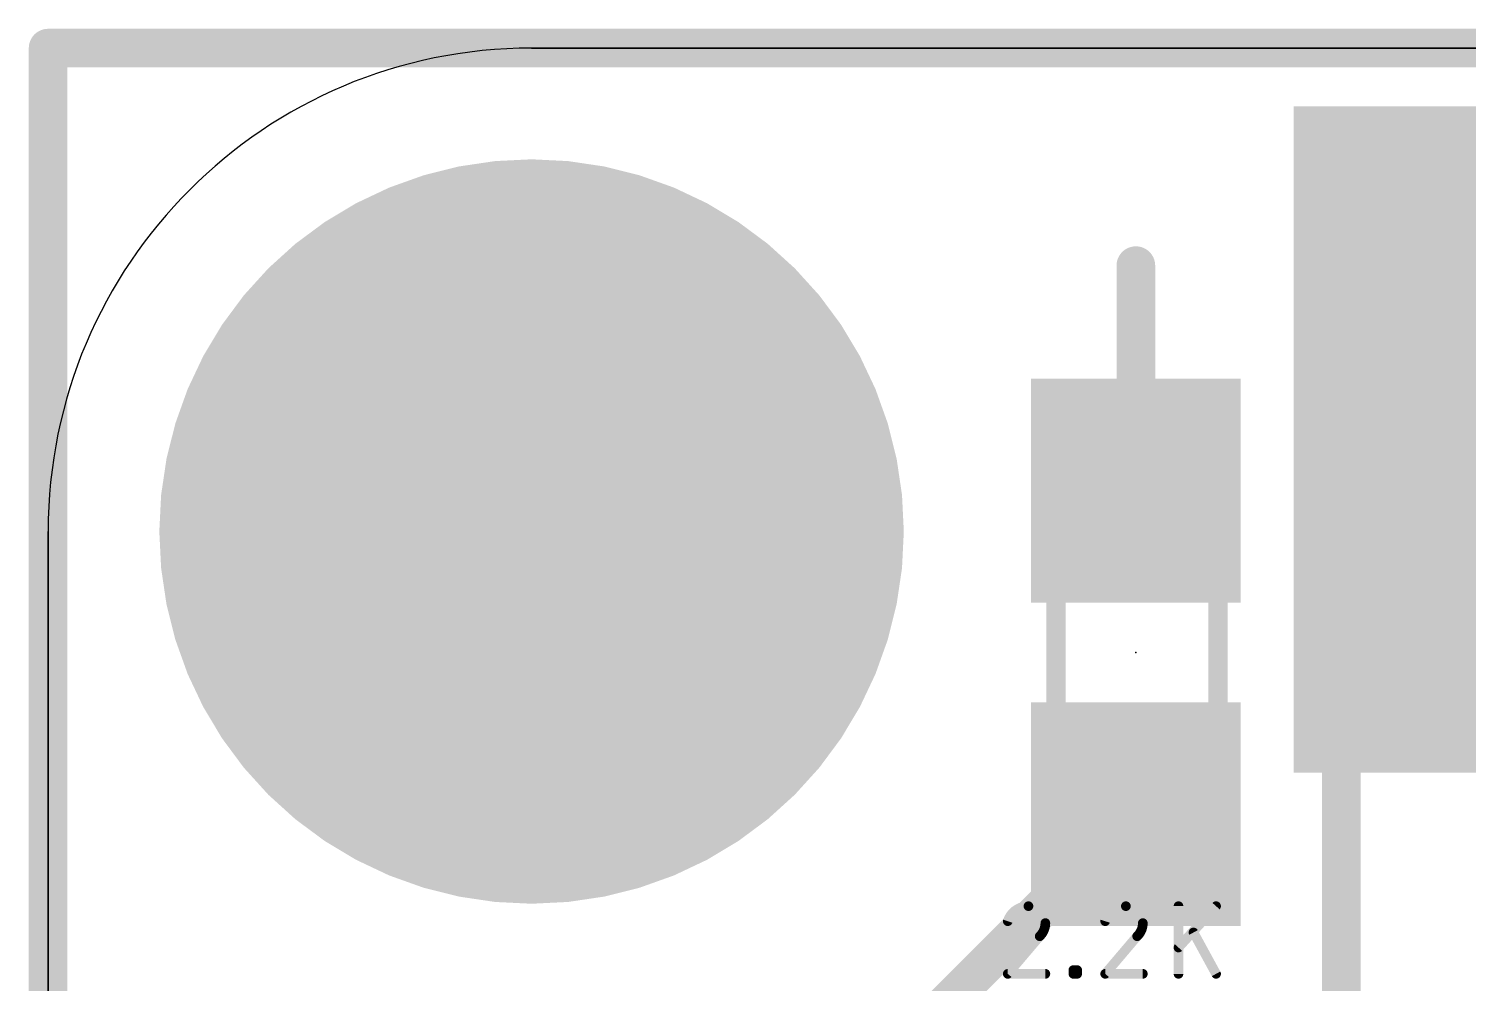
# Model space of a CAD drawing. Extents: x -4.6 to 50.8, y -1.6 to 23.
# Drawn here: x -0.1 to 7.46, y 17.95 to 22.96 of the extents above; entities that cross this region are included whole.
import ezdxf

# ---------------------------------------------------------------- set-up
doc = ezdxf.new("R2010")
doc.units = 0
for name, color, linetype in [('1', 12, 'CONTINUOUS'), ('17', 110, 'CONTINUOUS'), ('20', 4, 'CONTINUOUS'), ('23', 40, 'CONTINUOUS'), ('27', 4, 'CONTINUOUS'), ('29', 253, 'CONTINUOUS'), ('31', 253, 'CONTINUOUS'), ('51', 253, 'CONTINUOUS')]:
    doc.layers.add(name, color=color, linetype=linetype)

# ---------------------------------------------------------------- blocks, each defined once
blk = doc.blocks.new('ROUNDP')
at = {"const_width": 0.5}
blk.add_lwpolyline([(0, -0.25, 1), (0, 0.25, 1), (0, -0.25)], format="xyb", dxfattribs=at)
blk = doc.blocks.new('RECT')
blk.add_solid([(-0.5, -0.5), (0.5, -0.5), (-0.5, 0.5), (0.5, 0.5)])

msp = doc.modelspace()

# ---------------------------------------------------------------- linework, layer by layer
at = {"layer": '1', "const_width": 0.2032}
for points in [[(45.085, 22.86), (0, 22.86)], [(0, 22.86), (0, 0)], [(5.715, 20.535), (5.715, 21.717)], [(4.152, 17.272), (5.715, 18.835)]]:
    msp.add_lwpolyline(points, dxfattribs=at)
at = {"layer": '1', "const_width": 0.1016}
for points in [[(0, 22.9108, 1), (0, 22.8092)], [(0.0508, 22.86, 1), (-0.0508, 22.86)], [(5.7658, 21.717, 1), (5.6642, 21.717)], [(5.6642, 20.535, 1), (5.7658, 20.535)], [(5.7509, 18.7991, 1), (5.6791, 18.8709)]]:
    msp.add_lwpolyline(points, format="xyb", dxfattribs=at)
at = {"layer": '20'}
for p, q in [((2.54, 22.86), (48.26, 22.86)), ((0, 13.716), (0, 20.32))]:
    msp.add_line(p, q, dxfattribs=at)
msp.add_arc((2.54, 20.32), 2.54, 90, 180, dxfattribs=at)
at = {"layer": '23'}
msp.add_point((5.715, 19.685), dxfattribs=at)
at = {"layer": '27'}
for points, const_width in [([(5.1506, 18.3515, 0.3252), (5.0419, 18.2725)], 0.0508), ([(5.2395, 18.2626, 0.4142), (5.1506, 18.3515)], 0.0508), ([(5.1506, 18.3642, 1), (5.1506, 18.3388)], 0.0254), ([(5.1506, 18.3388, 1), (5.1506, 18.3642)], 0.0254), ([(5.6626, 18.3515, 0.3252), (5.554, 18.2725)], 0.0508), ([(5.7515, 18.2626, 0.4142), (5.6626, 18.3515)], 0.0508), ([(5.6626, 18.3642, 1), (5.6626, 18.3388)], 0.0254), ([(5.6626, 18.3388, 1), (5.6626, 18.3642)], 0.0254), ([(5.9516, 18.3515, 1), (5.9262, 18.3515)], 0.0254), ([(6.1458, 18.343, 1), (6.127, 18.36)], 0.0254), ([(5.0298, 18.2764, 1), (5.054, 18.2686)], 0.0254), ([(5.2098, 18.1935, 0.2052), (5.2395, 18.2626)], 0.0508), ([(5.2522, 18.2626, 1), (5.2268, 18.2626)], 0.0254), ([(5.2268, 18.2626, 1), (5.2522, 18.2626)], 0.0254), ([(5.5419, 18.2764, 1), (5.566, 18.2686)], 0.0254), ([(5.7219, 18.1935, 0.2052), (5.7515, 18.2626)], 0.0508), ([(5.7642, 18.2626, 1), (5.7388, 18.2626)], 0.0254), ([(5.7388, 18.2626, 1), (5.7642, 18.2626)], 0.0254), ([(6.029, 18.2193, 1), (6.0067, 18.2071)], 0.0254), ([(5.2011, 18.2026, 1), (5.2186, 18.1843)], 0.0254), ([(5.2195, 18.1852, 1), (5.2001, 18.2017)], 0.0254), ([(5.7131, 18.2026, 1), (5.7306, 18.1843)], 0.0254), ([(5.7316, 18.1852, 1), (5.7122, 18.2017)], 0.0254), ([(5.9295, 18.1427, 1), (5.9482, 18.1256)], 0.0254), ([(5.0419, 18.0086, 1), (5.0419, 17.9832)], 0.0254), ([(5.0322, 18.0041, 1), (5.0516, 17.9877)], 0.0254), ([(5.2395, 17.9832, 1), (5.2395, 18.0086)], 0.0254), ([(5.3995, 18.0157, 1), (5.3741, 18.0157)], 0.0254), ([(5.3868, 18.0284, 1), (5.3868, 18.003)], 0.0254), ([(5.3868, 18.0086, 1), (5.3868, 17.9832)], 0.0254), ([(5.3741, 17.9959, 1), (5.3995, 17.9959)], 0.0254), ([(5.4193, 18.0157, 1), (5.3939, 18.0157)], 0.0254), ([(5.3939, 17.9959, 1), (5.4193, 17.9959)], 0.0254), ([(5.4066, 18.003, 1), (5.4066, 18.0284)], 0.0254), ([(5.4066, 17.9832, 1), (5.4066, 18.0086)], 0.0254), ([(5.554, 18.0086, 1), (5.554, 17.9832)], 0.0254), ([(5.5443, 18.0041, 1), (5.5636, 17.9877)], 0.0254), ([(5.7515, 17.9832, 1), (5.7515, 18.0086)], 0.0254), ([(5.9262, 17.9959, 1), (5.9516, 17.9959)], 0.0254), ([(6.1253, 17.9898, 1), (6.1476, 18.002)], 0.0254)]:
    msp.add_lwpolyline(points, format="xyb", dxfattribs=dict(at, const_width=const_width))
at = {"layer": '27', "const_width": 0.0508}
for points in [[(5.9389, 17.9959), (5.9389, 18.3515)], [(6.1364, 18.3515), (5.9389, 18.1342)], [(6.1364, 17.9959), (6.0179, 18.2132)], [(5.2098, 18.1935), (5.0419, 17.9959)], [(5.7219, 18.1935), (5.554, 17.9959)], [(5.0419, 17.9959), (5.2395, 17.9959)], [(5.3868, 17.9959), (5.3868, 18.0157)], [(5.3868, 18.0157), (5.4066, 18.0157)], [(5.4066, 17.9959), (5.3868, 17.9959)], [(5.4066, 18.0157), (5.4066, 17.9959)], [(5.554, 17.9959), (5.7515, 17.9959)]]:
    msp.add_lwpolyline(points, dxfattribs=at)
at = {"layer": '51'}
for p, q in [((48.26, 22.86), (2.54, 22.86)), ((0, 20.32), (0, 13.716))]:
    msp.add_line(p, q, dxfattribs=at)
for points, const_width in [([(6.795, 22.304), (14.795, 22.304)], 0.2032), ([(6.795, 14.804), (6.795, 22.304)], 0.2032), ([(5.296, 20.041), (5.296, 19.329)], 0.1016), ([(6.147, 20.041), (6.147, 19.329)], 0.1016)]:
    msp.add_lwpolyline(points, dxfattribs=dict(at, const_width=const_width))
for points, const_width in [([(6.795, 22.3548, 1), (6.795, 22.2532)], 0.1016), ([(6.8458, 22.304, 1), (6.7442, 22.304)], 0.1016), ([(5.3214, 20.041, 1), (5.2706, 20.041)], 0.0508), ([(6.1724, 20.041, 1), (6.1216, 20.041)], 0.0508), ([(5.2706, 19.329, 1), (5.3214, 19.329)], 0.0508), ([(6.1216, 19.329, 1), (6.1724, 19.329)], 0.0508)]:
    msp.add_lwpolyline(points, format="xyb", dxfattribs=dict(at, const_width=const_width))
msp.add_arc((2.54, 20.32), 2.54, 90, 180, dxfattribs=at)

# ---------------------------------------------------------------- block references
at = {"layer": '1', "xscale": 3.4, "yscale": 1.6, "rotation": 90}
msp.add_blockref('RECT', (7.395, 20.804), dxfattribs=at)
at = {"layer": '1', "xscale": 1.075, "rotation": 270}
for p in [(5.715, 20.535), (5.715, 18.835)]:
    msp.add_blockref('RECT', p, dxfattribs=at)
at = {"layer": '17', "xscale": 3.81, "yscale": 3.81}
msp.add_blockref('ROUNDP', (2.54, 20.32), dxfattribs=at)
at = {"layer": '29'}
for p, xscale, yscale, rotation in [((7.395, 20.804), 3.5016, 1.7016, 90), ((5.715, 20.535), 1.1766, 1.1016, 270), ((5.715, 18.835), 1.1766, 1.1016, 270)]:
    msp.add_blockref('RECT', p, dxfattribs=dict(at, xscale=xscale, yscale=yscale, rotation=rotation))
at = {"layer": '29', "xscale": 3.9116, "yscale": 3.9116}
msp.add_blockref('ROUNDP', (2.54, 20.32), dxfattribs=at)
at = {"layer": '31', "xscale": 3.4, "yscale": 1.6, "rotation": 90}
msp.add_blockref('RECT', (7.395, 20.804), dxfattribs=at)
at = {"layer": '31', "xscale": 1.075, "rotation": 270}
for p in [(5.715, 20.535), (5.715, 18.835)]:
    msp.add_blockref('RECT', p, dxfattribs=at)
at = {"layer": '51', "xscale": 0.5001, "yscale": 0.95, "rotation": 270}
for p in [(5.7201, 20.2732), (5.7201, 19.1047)]:
    msp.add_blockref('RECT', p, dxfattribs=at)

doc.saveas('drawing.dxf')
